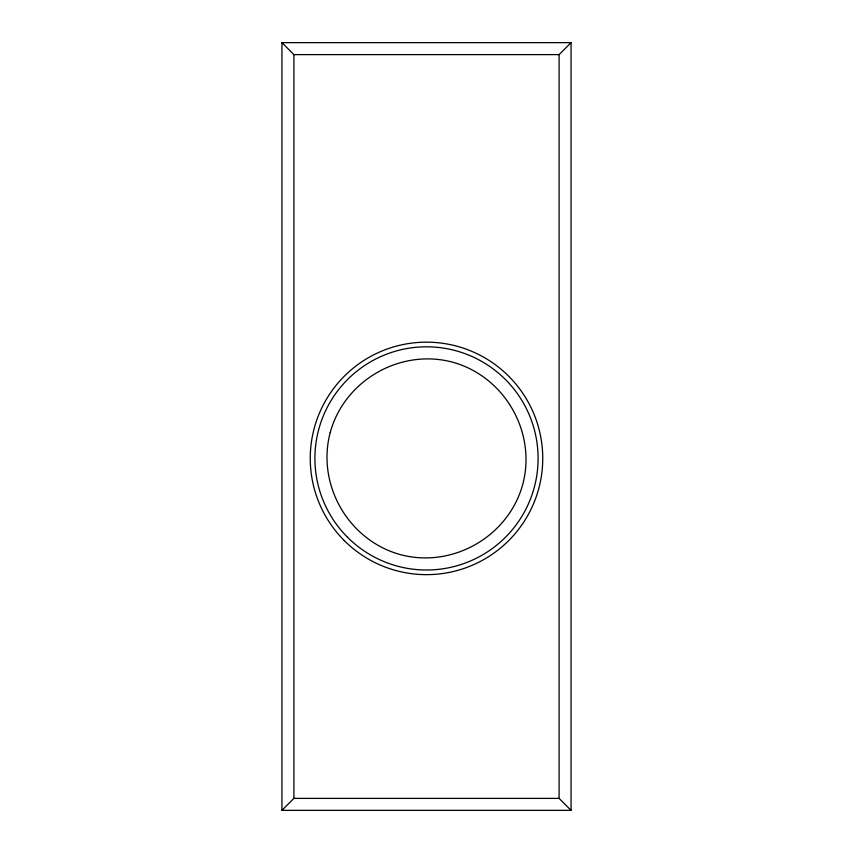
<?xml version="1.0" encoding="UTF-8"?>
<svg xmlns="http://www.w3.org/2000/svg" width="853" height="853" viewBox="0 0 853 853"><rect width="100%" height="100%" fill="white"/><g stroke="black" fill="none" stroke-linecap="round" stroke-linejoin="round"><path stroke-width="1.28" d="M571.062 810.35L559.099 798.387L559.099 54.613L571.062 42.65L281.938 42.65L281.938 810.35L571.062 810.35L571.062 42.65M281.938 810.35L293.901 798.387L293.901 54.613L281.938 42.65M293.901 54.613L559.099 54.613M293.901 798.387L559.099 798.387M330.196 432.599C316.388 484.813 348.578 540.567 400.697 554.706C452.9 568.524 508.655 536.334 522.804 484.205C536.612 432.002 504.422 376.248 452.303 362.099C400.1 348.291 344.345 380.481 330.196 432.599M344.303 540.61A116.253 116.253 0 0 0 538.787 488.492A116.253 116.253 0 0 0 396.41 346.115A116.253 116.253 0 0 0 344.303 540.61M347.587 537.315A111.604 111.604 0 0 0 534.298 487.287A111.604 111.604 0 0 0 397.615 350.604A111.604 111.604 0 0 0 347.587 537.315"/></g></svg>
